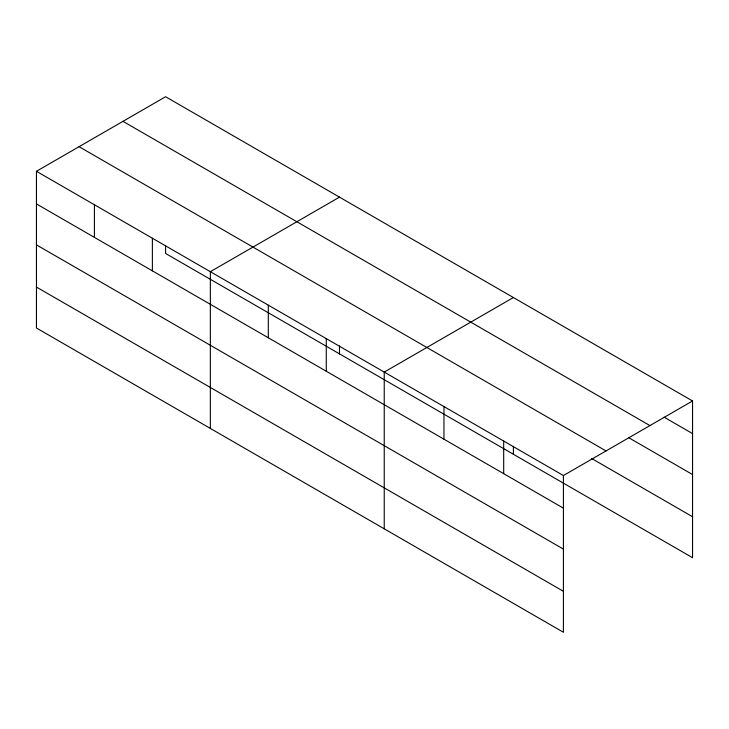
<?xml version="1.0" encoding="UTF-8"?>
<svg xmlns="http://www.w3.org/2000/svg" width="729" height="729" viewBox="0 0 729 729"><rect width="100%" height="100%" fill="white"/><g stroke="black" fill="none" stroke-linecap="round" stroke-linejoin="round"><path stroke-width="1.09" d="M36.45 171.297L563.408 475.536L563.408 632.262L36.45 328.023L36.45 171.297L165.592 96.738L692.55 400.977L692.55 557.703L165.592 253.464L165.592 245.5M339.486 197.14L210.344 271.698L210.344 428.424M513.389 297.532L384.238 372.091L384.238 528.826M563.408 475.536L692.55 400.977M664.155 417.198L692.55 433.591M122.973 121.342L649.931 425.581M628.908 437.81L692.55 474.552M79.069 146.693L606.027 450.932M591.711 458.523L692.55 516.743M36.45 203.92L563.408 508.149M36.45 244.871L563.408 549.11M36.45 287.071L563.408 591.301M513.389 446.294L513.389 454.258M503.684 441.054L503.684 473.668M443.961 406.572L443.961 439.195M339.486 345.901L339.486 353.866M326.273 338.63L326.273 371.243M268.308 305.159L268.308 337.782M152.379 238.228L152.379 270.851M94.415 204.767L94.415 237.381"/></g></svg>
